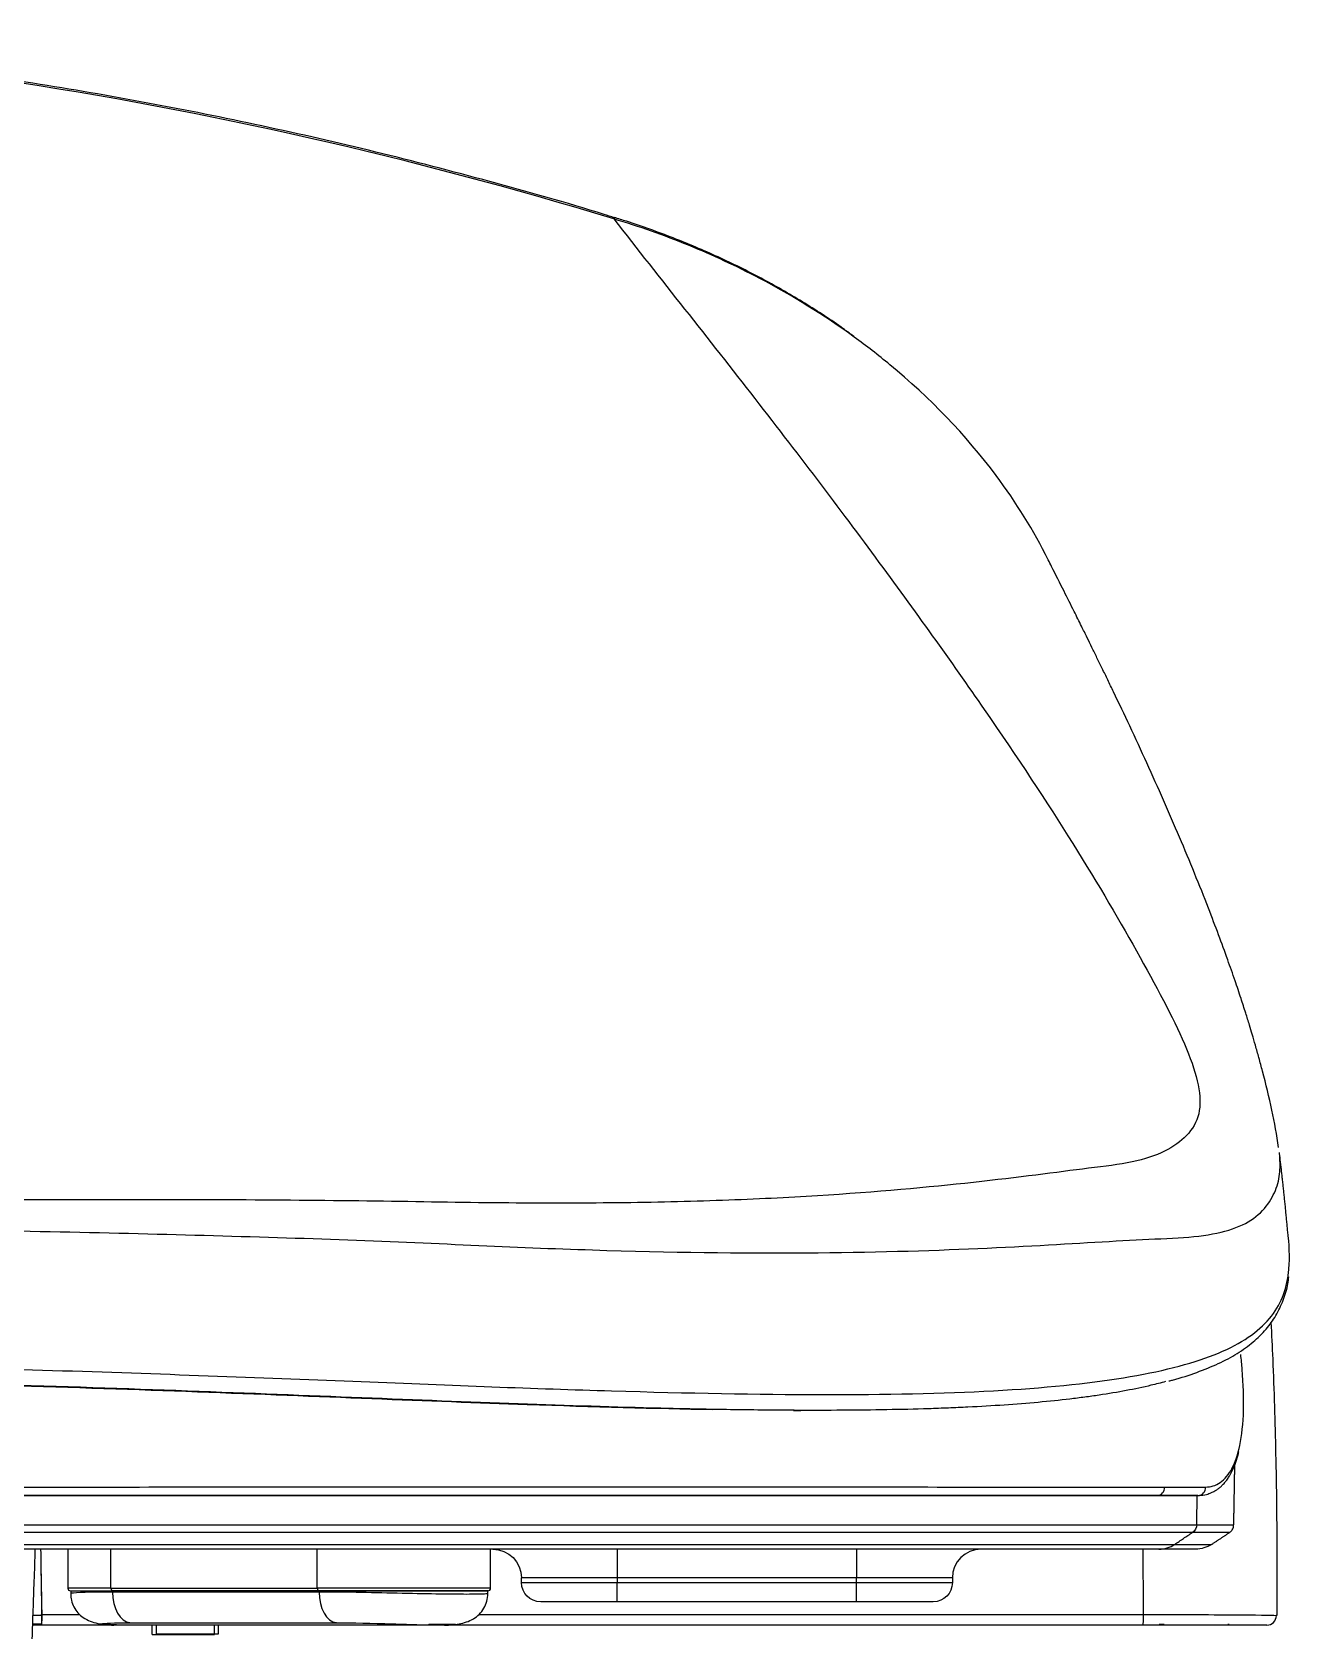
# Model space of a CAD drawing. Header units: millimetres. Extents: x 28 to 2363, y 8 to 1657.
# Drawn here: x 1287.6 to 1418.9, y 539.8 to 707.5 of the extents above; entities that cross this region are included whole.
import ezdxf

# ---------------------------------------------------------------- set-up
doc = ezdxf.new("R2010")
doc.units = ezdxf.units.MM
doc.layers.add('1LINE', color=7, linetype='CONTINUOUS')

msp = doc.modelspace()

# ---------------------------------------------------------------- linework, layer by layer
at = {"layer": '1LINE'}
for p, q in [((1385.29, 563.94), (1385.28, 563.94)), ((1367.09, 563.61), (1367.09, 563.61)), ((1367.33, 563.61), (1367.33, 563.61)), ((1409.2, 551.88), (1409.25, 554.67)), ((1291.29, 549.12), (1291.29, 545.06)), ((1295.79, 545.06), (1295.79, 549.12)), ((1317.35, 545.06), (1317.35, 549.12)), ((1335.45, 545.06), (1335.45, 549.12)), ((1348.68, 549.12), (1348.68, 546.12)), ((1373.68, 549.12), (1373.68, 546.12)), ((1409.1, 549.12), (1405.26, 549.12)), ((1338.68, 545.62), (1338.68, 546.12)), ((1348.68, 546.12), (1338.68, 546.12)), ((1338.68, 545.62), (1348.68, 545.62)), ((1373.68, 546.12), (1348.68, 546.12)), ((1348.68, 546.12), (1348.68, 545.62)), ((1348.68, 543.62), (1348.68, 545.62)), ((1348.68, 545.62), (1373.68, 545.62)), ((1373.68, 545.62), (1373.68, 546.12)), ((1383.68, 546.12), (1373.68, 546.12)), ((1373.68, 543.62), (1373.68, 545.62)), ((1373.68, 545.62), (1383.68, 545.62)), ((1383.68, 546.12), (1383.68, 545.62)), ((1295.79, 545.06), (1291.29, 545.06)), ((1291.59, 544.76), (1291.59, 544.49)), ((1291.59, 544.76), (1295.97, 544.76)), ((1291.59, 544.76), (1295.97, 544.76)), ((1295.79, 545.06), (1317.35, 545.06)), ((1317.53, 544.76), (1295.97, 544.76)), ((1295.97, 544.76), (1295.97, 544.64)), ((1295.97, 544.76), (1317.53, 544.76)), ((1317.53, 544.64), (1295.97, 544.64)), ((1335.45, 545.06), (1317.35, 545.06)), ((1335.15, 544.76), (1317.53, 544.76)), ((1317.53, 544.76), (1335.15, 544.76)), ((1317.53, 544.76), (1317.53, 544.64)), ((1335.15, 544.48), (1335.15, 544.76)), ((1348.68, 543.62), (1340.68, 543.62)), ((1373.68, 543.62), (1348.68, 543.62)), ((1381.68, 543.62), (1373.68, 543.62)), ((1417.52, 542.19), (1417.51, 542.19)), ((1288.58, 541.28), (1287.59, 541.28)), ((1287.59, 541.28), (1288.58, 541.28)), ((1287.59, 541.28), (1288.58, 541.28)), ((1287.59, 541.2), (1288.58, 541.2)), ((1288.58, 541.18), (1288.58, 541.18)), ((1296.37, 541.2), (1330.39, 541.2)), ((1297.78, 541.44), (1319.34, 541.44)), ((1300.11, 540.2), (1300.11, 541.18)), ((1300.54, 540.28), (1300.54, 541.18)), ((1300.54, 540.28), (1307.04, 540.28)), ((1306.61, 540.2), (1306.61, 541.18)), ((1307.04, 540.28), (1307.04, 541.18)), ((1330.26, 541.2), (1328.98, 541.2)), ((1328.99, 541.28), (1331.79, 541.28)), ((1412.58, 541.28), (1412.6, 541.28)), ((1300.11, 540.2), (1306.61, 540.2))]:
    msp.add_line(p, q, dxfattribs=at)
at = {"layer": '1LINE', "extrusion": (0, 0, -1)}
for centre, radius, start, end in [((-1335.68, 546.12), 3, 90, 180), ((-1409.11, 552.12), 3, 237.0923, 270.0011), ((-1340.68, 545.62), 2, 270, 0), ((-1381.68, 545.62), 2, 180, 270)]:
    msp.add_arc(centre, radius, start, end, dxfattribs=at)
at = {"layer": '1LINE'}
for centre, radius, start, end in [((1386.68, 546.12), 3, 90, 180), ((1291.59, 545.06), 0.3, 180, 270), ((1335.15, 545.06), 0.3, 270, 0)]:
    msp.add_arc(centre, radius, start, end, dxfattribs=at)
for centre, major_axis, ratio, start_param, end_param in [((1405.06, 555.52), (0, -0.8), 0.982624, 0, 1.669256), ((1409.33, 555.52), (0, -0.8), 0.9928, 0, 1.667447), ((1295.97, 545.06), (0, 0.3), 0.601815, 1.570796, 3.141593), ((1297.9, 544.64), (0, 3.2), 0.601815, 1.570796, 3.079985), ((1317.53, 545.06), (0, -0.3), 0.601815, 4.712389, 6.283185), ((1319.46, 544.64), (0, -3.2), 0.601815, 4.712389, 6.221577), ((1403.57, 542.18), (0, 1), 0.07448, 3.141593, 4.819141), ((1416.52, 542.18), (0, -1), 0.999408, 0, 1.57155)]:
    msp.add_ellipse(centre, major_axis=major_axis, ratio=ratio, start_param=start_param, end_param=end_param, dxfattribs=at)
for points, degree, knots in [([(1348.36, 688.15), (1348.01, 688.26), (1343.71, 689.63), (1335.41, 691.95), (1323.5, 695.06), (1311.58, 697.78), (1299.64, 700.18), (1287.67, 702.24), (1275.65, 703.97), (1263.64, 705.37), (1251.74, 706.41), (1239.87, 707.1), (1228.89, 707.46), (1221.78, 707.53), (1218.67, 707.52)], 3, [0, 0, 0, 0, 0.008432, 0.102778, 0.196377, 0.289068, 0.381405, 0.473821, 0.566046, 0.657979, 0.749527, 0.838072, 0.929007, 1, 1, 1, 1]), ([(1348.32, 688.02), (1327.3, 694.43), (1305.95, 699.29), (1262.55, 705.8), (1240.64, 707.4), (1218.67, 707.41)], 3, [0, 0, 0, 0, 0.5, 0.5, 1, 1, 1, 1]), ([(1348.32, 688.02), (1350.77, 684.87), (1353.22, 681.77), (1358.2, 675.46), (1360.65, 672.34), (1367.8, 663.14), (1372.3, 657.21), (1380.5, 646.06), (1384.25, 640.8), (1391.07, 630.9), (1394.1, 626.26), (1399.41, 617.72), (1401.69, 613.79), (1405.62, 606.7), (1407.28, 603.53), (1409.4, 598.15), (1409.84, 595.95), (1409.06, 593.42), (1408.55, 592.71), (1407.26, 591.46), (1406.46, 590.94), (1404.48, 590.06), (1403.31, 589.72), (1400.56, 589.19), (1398.99, 589.03), (1393.85, 588.37), (1389.77, 587.83), (1380.2, 586.8), (1374.71, 586.31), (1365.25, 585.76), (1361.88, 585.6), (1354.81, 585.37), (1351.09, 585.3), (1343.31, 585.23), (1339.23, 585.24), (1330.71, 585.33), (1326.3, 585.42), (1317.04, 585.53), (1312.15, 585.57), (1302.02, 585.61), (1296.75, 585.61), (1285.8, 585.59), (1280.12, 585.58), (1268.36, 585.53), (1262.28, 585.5), (1250.07, 585.45), (1243.89, 585.42), (1231.39, 585.39), (1225.11, 585.37), (1218.67, 585.37)], 3, [0, 0, 0, 0, 0.03125, 0.03125, 0.0625, 0.0625, 0.125, 0.125, 0.1875, 0.1875, 0.25, 0.25, 0.3125, 0.3125, 0.375, 0.375, 0.4375, 0.4375, 0.46875, 0.46875, 0.5, 0.5, 0.53125, 0.53125, 0.5625, 0.5625, 0.625, 0.625, 0.6875, 0.6875, 0.71875, 0.71875, 0.75, 0.75, 0.78125, 0.78125, 0.8125, 0.8125, 0.84375, 0.84375, 0.875, 0.875, 0.90625, 0.90625, 0.9375, 0.9375, 0.96875, 0.96875, 1, 1, 1, 1]), ([(1373.42, 675.69), (1370.29, 677.96), (1366.98, 680.01), (1361.14, 683.08), (1358.66, 684.23), (1353.57, 686.31), (1350.94, 687.24), (1348.32, 688.02)], 3, [0, 0, 0, 0, 0.415304, 0.415304, 0.707652, 0.707652, 1, 1, 1, 1]), ([(1373.37, 675.75), (1372.94, 676.07), (1371.22, 677.36), (1368.01, 679.41), (1363.72, 681.88), (1359.21, 684.1), (1354.51, 686.09), (1350.86, 687.39), (1348.79, 688.04), (1348.37, 688.17)], 3, [0, 0, 0, 0, 0.057476, 0.231499, 0.407974, 0.587018, 0.768613, 0.952627, 1, 1, 1, 1]), ([(1393.69, 652.42), (1392.18, 655.48), (1390.35, 658.41), (1385.08, 665.47), (1381.32, 669.35), (1375.94, 673.8), (1374.7, 674.76), (1373.42, 675.69)], 3, [0, 0, 0, 0, 0.339863, 0.339863, 0.851713, 0.851713, 1, 1, 1, 1]), ([(1417.75, 591.05), (1417.56, 592.36), (1417.1, 595.03), (1416.3, 598.17), (1415.72, 600.35), (1415.36, 601.65), (1415.03, 602.78), (1414.69, 603.93), (1414.29, 605.19), (1413.8, 606.71), (1413.18, 608.56), (1412.41, 610.75), (1411.5, 613.25), (1410.36, 616.24), (1409.01, 619.63), (1407.44, 623.4), (1405.77, 627.26), (1404.03, 631.14), (1402.28, 634.93), (1400.89, 637.84), (1399.92, 639.86), (1399.35, 641.05), (1398.79, 642.18), (1398.27, 643.25), (1397.73, 644.36), (1397.11, 645.61), (1396.31, 647.22), (1395.27, 649.29), (1394.37, 651.08), (1393.81, 652.18), (1393.7, 652.42)], 3, [0, 0, 0, 0, 0.092817, 0.190395, 0.225124, 0.254505, 0.278528, 0.297406, 0.321421, 0.350867, 0.385749, 0.42607, 0.471577, 0.517633, 0.574685, 0.630014, 0.683637, 0.735627, 0.785374, 0.830217, 0.845712, 0.860408, 0.874305, 0.887405, 0.899736, 0.914425, 0.933593, 0.959841, 0.991485, 1, 1, 1, 1]), ([(1218.67, 583.58), (1231.13, 583.33), (1243.42, 583.12), (1261.51, 582.81), (1267.53, 582.7), (1279.26, 582.49), (1284.96, 582.38), (1296.01, 582.14), (1301.35, 582.01), (1311.67, 581.72), (1316.67, 581.56), (1326.19, 581.21), (1330.69, 580.99), (1339.39, 580.6), (1343.58, 580.44), (1355.63, 580.08), (1362.99, 580.01), (1376.31, 580.13), (1382.17, 580.32), (1392.49, 580.8), (1396.95, 581.08), (1402.7, 581.41), (1404.46, 581.5), (1407.68, 581.62), (1409.14, 581.74), (1412.92, 582.36), (1414.69, 583.12), (1416.44, 584.82), (1416.88, 585.47), (1417.52, 586.73), (1417.72, 587.37), (1417.91, 588.65), (1417.93, 589.28), (1417.88, 589.95)], 3, [0, 0, 0, 0, 0.095705, 0.095705, 0.143558, 0.143558, 0.191411, 0.191411, 0.239263, 0.239263, 0.287116, 0.287116, 0.334969, 0.334969, 0.382821, 0.382821, 0.478527, 0.478527, 0.574232, 0.574232, 0.669938, 0.669938, 0.71779, 0.71779, 0.765643, 0.765643, 0.861348, 0.861348, 0.909201, 0.909201, 0.957054, 0.957054, 1, 1, 1, 1]), ([(1218.67, 568.96), (1231.18, 568.96), (1243.67, 568.84), (1268.02, 568.42), (1279.66, 568.11), (1301.83, 567.4), (1312.39, 566.99), (1326.72, 566.42), (1331.24, 566.24), (1339.93, 565.91), (1344.1, 565.77), (1356.08, 565.41), (1363.38, 565.27), (1376.69, 565.25), (1382.71, 565.37), (1393.24, 565.95), (1397.73, 566.39), (1405.37, 567.64), (1408.53, 568.43), (1413.49, 570.39), (1415.31, 571.56), (1417.81, 574.3), (1418.48, 575.87), (1418.75, 577.71), (1418.77, 577.82), (1418.78, 577.92)], 3, [0, 0, 0, 0, 0.099404, 0.099404, 0.198807, 0.198807, 0.298211, 0.298211, 0.347912, 0.347912, 0.397614, 0.397614, 0.497018, 0.497018, 0.596421, 0.596421, 0.695825, 0.695825, 0.795229, 0.795229, 0.894632, 0.894632, 0.994036, 0.994036, 1, 1, 1, 1]), ([(1406.29, 566.68), (1406.42, 566.71), (1407.5, 566.98), (1409.25, 567.57), (1411.51, 568.48), (1413.47, 569.53), (1415.14, 570.72), (1416.48, 572.05), (1417.52, 573.51), (1418.27, 575.11), (1418.69, 576.47), (1418.79, 577.31), (1418.81, 577.55)], 3, [0, 0, 0, 0, 0.016057, 0.130596, 0.246597, 0.363822, 0.481436, 0.597373, 0.710869, 0.829474, 0.951433, 1, 1, 1, 1]), ([(1417.61, 542.19), (1417.62, 544.23), (1417.62, 549.87), (1417.52, 558.8), (1417.27, 566.96), (1417.05, 571.53), (1416.99, 572.81)], 3, [0, 0, 0, 0, 0.199242, 0.551132, 0.873848, 1, 1, 1, 1]), ([(1410.12, 555.6), (1410.39, 555.62), (1410.93, 555.67), (1411.67, 556.04), (1412.35, 556.66), (1413.1, 557.8), (1413.8, 559.9), (1414.17, 563.33), (1414.06, 566.78), (1413.86, 568.91), (1413.8, 569.44)], 3, [0, 0, 0, 0, 0.091872, 0.185745, 0.281788, 0.380211, 0.55996, 0.760337, 0.941356, 1, 1, 1, 1]), ([(1367.33, 563.61), (1367.1, 563.62), (1366.81, 563.61), (1366.29, 563.62), (1366.03, 563.62), (1365.24, 563.62), (1364.7, 563.63), (1363.1, 563.65), (1362.01, 563.66), (1358.7, 563.71), (1356.43, 563.75), (1349.42, 563.92), (1344.47, 564.07), (1328.96, 564.62), (1317.79, 565.1), (1292.2, 566.06), (1277.99, 566.51), (1248.87, 567.13), (1233.95, 567.3), (1218.67, 567.3)], 3, [0, 0, 0, 0, 0.007812, 0.007812, 0.015625, 0.015625, 0.03125, 0.03125, 0.0625, 0.0625, 0.125, 0.125, 0.25, 0.25, 0.5, 0.5, 0.75, 0.75, 1, 1, 1, 1]), ([(1218.67, 567.27), (1226.29, 567.27), (1233.9, 567.22), (1248.98, 567.06), (1256.47, 566.93), (1278.26, 566.46), (1292.03, 566.03), (1311.23, 565.32), (1317.31, 565.07), (1328.75, 564.62), (1334.13, 564.41), (1346.18, 563.99), (1352.64, 563.81), (1358.64, 563.7)], 3, [0, 0, 0, 0, 0.136136, 0.136136, 0.272273, 0.272273, 0.544546, 0.544546, 0.680682, 0.680682, 0.816818, 0.816818, 1, 1, 1, 1]), ([(1405.95, 566.61), (1405.46, 566.47), (1404.95, 566.35), (1402.78, 565.83), (1400.98, 565.49), (1399, 565.2)], 3, [0, 0, 0, 0, 0.242393, 0.242393, 1, 1, 1, 1]), ([(1385.28, 563.94), (1384.99, 563.93), (1384.62, 563.91), (1383.95, 563.88), (1383.61, 563.87), (1382.58, 563.83), (1381.89, 563.8), (1379.78, 563.73), (1378.32, 563.7), (1373.84, 563.62), (1370.67, 563.6), (1367.33, 563.61)], 3, [0, 0, 0, 0, 0.0625, 0.0625, 0.125, 0.125, 0.25, 0.25, 0.5, 0.5, 1, 1, 1, 1]), ([(1399, 565.2), (1398.73, 565.16), (1398.51, 565.12), (1398.01, 565.05), (1397.76, 565.02), (1397, 564.92), (1396.48, 564.85), (1394.89, 564.66), (1393.79, 564.55), (1390.36, 564.24), (1387.91, 564.07), (1385.29, 563.94)], 3, [0, 0, 0, 0, 0.0625, 0.0625, 0.125, 0.125, 0.25, 0.25, 0.5, 0.5, 1, 1, 1, 1]), ([(1409.48, 554.74), (1409.73, 554.74), (1410.16, 554.8), (1410.68, 554.98), (1411.07, 555.17), (1411.37, 555.37), (1411.64, 555.58), (1411.92, 555.84), (1412.2, 556.15), (1412.46, 556.5), (1412.72, 556.93), (1413.01, 557.48), (1413.29, 558.21), (1413.5, 558.84), (1413.58, 559.24), (1413.6, 559.3)], 3, [0, 0, 0, 0, 0.135978, 0.236986, 0.303516, 0.356958, 0.412284, 0.47071, 0.536262, 0.60763, 0.668502, 0.75106, 0.862333, 0.977547, 1, 1, 1, 1]), ([(1218.67, 555.61), (1243.62, 555.59), (1268.58, 555.58), (1301.69, 555.61), (1311.91, 555.62), (1330.4, 555.64), (1338.73, 555.64), (1353.87, 555.63), (1360.74, 555.62), (1373.33, 555.61), (1378.99, 555.61), (1393.98, 555.6), (1401.32, 555.61), (1405.84, 555.6)], 3, [0, 0, 0, 0, 0.25, 0.25, 0.375, 0.375, 0.5, 0.5, 0.625, 0.625, 0.75, 0.75, 1, 1, 1, 1]), ([(1405.06, 554.72), (1398.18, 554.72), (1382.97, 554.72), (1375.44, 554.72), (1365.96, 554.72), (1356.07, 554.72), (1345.36, 554.72), (1333.22, 554.72), (1320.21, 554.72), (1313.06, 554.72), (1305.63, 554.72), (1298.15, 554.72), (1289.89, 554.72), (1281.73, 554.72), (1273.04, 554.72), (1264.33, 554.72), (1255.31, 554.72), (1237.26, 554.72), (1218.67, 554.72)], 2, [0, 0, 0, 0.25, 0.25, 0.375, 0.375, 0.5, 0.5, 0.625, 0.625, 0.6875, 0.6875, 0.75, 0.75, 0.8125, 0.8125, 0.875, 0.875, 1, 1, 1]), ([(1409.25, 554.67), (1409.25, 554.67), (1409.25, 554.67), (1408.84, 554.67), (1408.42, 554.67), (1407.5, 554.67), (1407, 554.67), (1405.92, 554.67), (1405.34, 554.67), (1404.06, 554.67), (1403.36, 554.67), (1401.87, 554.67), (1401.07, 554.67), (1399.38, 554.67), (1398.49, 554.67), (1395.65, 554.67), (1393.55, 554.67), (1388.96, 554.67), (1386.46, 554.67), (1381.05, 554.67), (1378.13, 554.67), (1374.23, 554.67), (1373.43, 554.67), (1371.82, 554.67), (1371, 554.67), (1368.52, 554.67), (1366.82, 554.67), (1363.33, 554.67), (1361.54, 554.67), (1357.88, 554.67), (1356.01, 554.67), (1350.25, 554.67), (1346.22, 554.67), (1339.82, 554.67), (1337.63, 554.67), (1334.24, 554.67), (1333.09, 554.67), (1330.75, 554.67), (1329.57, 554.67), (1323.6, 554.67), (1318.59, 554.67), (1310.68, 554.67), (1307.98, 554.67), (1303.81, 554.67), (1302.41, 554.67), (1299.55, 554.67), (1298.11, 554.67), (1295.18, 554.67), (1293.69, 554.67), (1291.44, 554.67), (1290.68, 554.67), (1289.16, 554.67), (1288.4, 554.67), (1284.58, 554.67), (1281.48, 554.67), (1275.23, 554.67), (1272.06, 554.67), (1265.67, 554.67), (1262.44, 554.67), (1255.91, 554.67), (1252.61, 554.67), (1247.61, 554.67), (1245.93, 554.67), (1243.4, 554.67), (1242.56, 554.67), (1240.86, 554.67), (1240.02, 554.67), (1235.77, 554.67), (1232.36, 554.67), (1225.53, 554.67), (1222.1, 554.67), (1218.67, 554.67)], 3, [0, 0, 0, 0, 0.000002, 0.000002, 0.031252, 0.031252, 0.062502, 0.062502, 0.093752, 0.093752, 0.125002, 0.125002, 0.156252, 0.156252, 0.187502, 0.187502, 0.250002, 0.250002, 0.312502, 0.312502, 0.375001, 0.375001, 0.390626, 0.390626, 0.406251, 0.406251, 0.437501, 0.437501, 0.468751, 0.468751, 0.500001, 0.500001, 0.562501, 0.562501, 0.593751, 0.593751, 0.609376, 0.609376, 0.625001, 0.625001, 0.687501, 0.687501, 0.718751, 0.718751, 0.734376, 0.734376, 0.750001, 0.750001, 0.765626, 0.765626, 0.773438, 0.773438, 0.781251, 0.781251, 0.8125, 0.8125, 0.84375, 0.84375, 0.875, 0.875, 0.90625, 0.90625, 0.921875, 0.921875, 0.929688, 0.929688, 0.9375, 0.9375, 0.96875, 0.96875, 1, 1, 1, 1]), ([(1218.67, 551.67), (1225.45, 551.67), (1232.19, 551.67), (1245.6, 551.67), (1252.26, 551.67), (1271.84, 551.67), (1284.46, 551.67), (1307.83, 551.67), (1318.45, 551.67), (1337.46, 551.67), (1345.95, 551.67), (1369.07, 551.67), (1381.67, 551.67), (1395.67, 551.67), (1399.52, 551.67), (1405.55, 551.67), (1407.57, 551.67), (1409.2, 551.67)], 3, [0, 0, 0, 0, 0.0625, 0.0625, 0.125, 0.125, 0.25, 0.25, 0.375, 0.375, 0.5, 0.5, 0.75, 0.75, 0.875, 0.875, 1, 1, 1, 1]), ([(1408.75, 550.86), (1407.13, 550.86), (1405.12, 550.86), (1399.1, 550.86), (1395.26, 550.86), (1381.29, 550.86), (1368.73, 550.86), (1345.66, 550.86), (1337.2, 550.86), (1318.23, 550.86), (1307.64, 550.86), (1284.32, 550.86), (1271.73, 550.86), (1252.2, 550.86), (1245.54, 550.86), (1232.17, 550.86), (1225.44, 550.86), (1218.67, 550.86)], 3, [0, 0, 0, 0, 0.125, 0.125, 0.25, 0.25, 0.5, 0.5, 0.625, 0.625, 0.75, 0.75, 0.875, 0.875, 0.9375, 0.9375, 1, 1, 1, 1]), ([(1412.58, 550.84), (1412.59, 550.84), (1412.66, 550.87), (1412.87, 551.05), (1413.05, 551.36), (1413.06, 551.58), (1413.05, 551.67)], 3, [0, 0, 0, 0, 0.098753, 0.444567, 0.787879, 1, 1, 1, 1]), ([(1218.67, 549.62), (1232.1, 549.62), (1245.4, 549.62), (1271.3, 549.62), (1283.78, 549.62), (1306.82, 549.62), (1317.28, 549.62), (1336.09, 549.62), (1344.45, 549.62), (1367.28, 549.62), (1379.72, 549.62), (1393.55, 549.62), (1397.35, 549.62), (1403.3, 549.62), (1405.3, 549.62), (1406.9, 549.62)], 3, [0, 0, 0, 0, 0.125, 0.125, 0.25, 0.25, 0.375, 0.375, 0.5, 0.5, 0.75, 0.75, 0.875, 0.875, 1, 1, 1, 1]), ([(1405.26, 549.12), (1403.66, 549.12), (1401.68, 549.12), (1395.78, 549.12), (1392.02, 549.12), (1378.33, 549.12), (1366, 549.12), (1343.38, 549.12), (1335.11, 549.12), (1316.48, 549.12), (1306.12, 549.12), (1283.28, 549.12), (1270.9, 549.12), (1245.2, 549.12), (1232, 549.12), (1218.67, 549.12)], 3, [0, 0, 0, 0, 0.125, 0.125, 0.25, 0.25, 0.5, 0.5, 0.625, 0.625, 0.75, 0.75, 0.875, 0.875, 1, 1, 1, 1]), ([(1287.86, 549.12), (1287.83, 548.01), (1287.79, 546.89), (1287.68, 543.77), (1287.61, 541.76), (1287.54, 539.75)], 3, [0, 0, 0, 0, 0.356415, 0.356415, 1, 1, 1, 1]), ([(1295.97, 544.64), (1293.64, 544.64), (1292.1, 544.58), (1291.62, 544.5), (1291.59, 544.49), (1291.59, 544.48)], 3, [0, 0, 0, 0, 0.849075, 0.849075, 1, 1, 1, 1]), ([(1291.59, 544.48), (1291.59, 544.23), (1291.65, 543.74), (1291.91, 543.04), (1292.33, 542.43), (1293.13, 541.75), (1294.46, 541.29), (1295.68, 541.16), (1296.37, 541.2)], 3, [0, 0, 0, 0, 0.090871, 0.19168, 0.303462, 0.425885, 0.697998, 1, 1, 1, 1]), ([(1335.15, 544.48), (1335.15, 544.46), (1335.03, 544.44), (1334.45, 544.41), (1333.81, 544.4), (1332.08, 544.4), (1330.99, 544.41), (1328.5, 544.45), (1327.13, 544.48), (1322.82, 544.58), (1319.87, 544.64), (1317.53, 544.64)], 3, [0, 0, 0, 0, 0.114183, 0.114183, 0.291346, 0.291346, 0.46851, 0.46851, 0.645673, 0.645673, 1, 1, 1, 1]), ([(1330.39, 541.2), (1331, 541.16), (1332.12, 541.26), (1333.42, 541.63), (1334.27, 542.27), (1334.76, 542.9), (1335.08, 543.65), (1335.15, 544.2), (1335.15, 544.48)], 3, [0, 0, 0, 0, 0.286367, 0.547766, 0.670516, 0.787289, 0.897273, 1, 1, 1, 1]), ([(1287.62, 542.23), (1287.65, 542.23), (1287.68, 542.23), (1287.99, 542.23), (1288.28, 542.23), (1288.57, 542.23)], 3, [0, 0, 0, 0, 0.090575, 0.090575, 1, 1, 1, 1]), ([(1288.58, 541.18), (1288.58, 541.18), (1288.58, 541.2), (1288.58, 541.28), (1288.58, 541.33), (1288.58, 541.47), (1288.58, 541.56), (1288.57, 541.75), (1288.57, 541.86), (1288.57, 542.03), (1288.57, 542.1), (1288.57, 542.21), (1288.57, 542.25), (1288.56, 542.29)], 3, [0, 0, 0, 0, 0.202016, 0.202016, 0.403415, 0.403415, 0.604847, 0.604847, 0.806256, 0.806256, 0.926728, 0.926728, 1, 1, 1, 1]), ([(1403.64, 542.29), (1407.5, 542.29), (1411.16, 542.28), (1416.13, 542.24), (1417.52, 542.22), (1417.52, 542.19)], 3, [0, 0, 0, 0, 0.511234, 0.511234, 1, 1, 1, 1]), ([(1288.58, 541.28), (1288.34, 541.28), (1288.1, 541.28), (1287.77, 541.28), (1287.68, 541.28), (1287.59, 541.28)], 3, [0, 0, 0, 0, 0.723213, 0.723213, 1, 1, 1, 1]), ([(1288.58, 541.18), (1288.58, 541.18), (1288.58, 541.19), (1288.58, 541.23), (1288.58, 541.26), (1288.58, 541.33), (1288.58, 541.37), (1288.58, 541.47), (1288.58, 541.52), (1288.58, 541.59), (1288.58, 541.61), (1288.58, 541.63)], 3, [0, 0, 0, 0, 0.229992, 0.229992, 0.460729, 0.460729, 0.691378, 0.691378, 0.921943, 0.921943, 1, 1, 1, 1]), ([(1296.37, 541.2), (1296.37, 541.2), (1296.37, 541.2), (1295.74, 541.2), (1295.27, 541.21), (1294.72, 541.25), (1294.65, 541.29), (1295.04, 541.38), (1296.12, 541.44), (1297.78, 541.44)], 3, [0, 0, 0, 0, 0.001186, 0.001186, 0.25089, 0.25089, 0.500593, 0.500593, 1, 1, 1, 1]), ([(1319.34, 541.44), (1320.99, 541.44), (1323.1, 541.38), (1326.19, 541.29), (1327.18, 541.25), (1328.97, 541.21), (1329.76, 541.2), (1330.39, 541.2), (1330.39, 541.2), (1330.39, 541.2)], 3, [0, 0, 0, 0, 0.499735, 0.499735, 0.749602, 0.749602, 0.999469, 0.999469, 1, 1, 1, 1]), ([(1416.52, 541.18), (1416.64, 541.18), (1415.33, 541.18), (1410.58, 541.18), (1407.17, 541.18), (1403.57, 541.18)], 3, [0, 0, 0, 0, 0.5, 0.5, 1, 1, 1, 1])]:
    msp.add_open_spline(points, degree=degree, knots=knots, dxfattribs=at)
for points, degree in [([(1348.36, 688.15), (1348.36, 688.15), (1348.35, 688.11), (1348.32, 688.02)], 3), ([(1418.75, 581.82), (1418.35, 586.27), (1417.84, 590.52)], 2), ([(1417.88, 589.95), (1417.87, 590.12), (1417.86, 590.3), (1417.84, 590.48)], 3), ([(1418.78, 577.92), (1418.93, 579.14), (1418.9, 580.44), (1418.76, 581.84)], 3), ([(1367.09, 563.61), (1367.22, 563.61), (1367.35, 563.61), (1367.48, 563.61)], 3), ([(1367.48, 563.61), (1367.85, 563.61)], 1), ([(1413.07, 551.67), (1413.13, 554.81), (1413.18, 557.95)], 2), ([(1405.84, 555.6), (1407.64, 555.6), (1408.97, 555.59), (1410.12, 555.6)], 3), ([(1409.33, 554.72), (1408.18, 554.72), (1406.86, 554.72), (1405.06, 554.72)], 3), ([(1406.9, 549.62), (1408.75, 550.86)], 1), ([(1409.2, 551.67), (1409.19, 551.35), (1409.02, 551.03), (1408.75, 550.86)], 3), ([(1412.62, 550.86), (1412.62, 550.86), (1411.05, 550.86), (1408.75, 550.86)], 3), ([(1409.2, 551.67), (1409.2, 551.88)], 1), ([(1409.2, 551.67), (1411.5, 551.67), (1413.06, 551.67), (1413.06, 551.67)], 3), ([(1410.75, 549.61), (1411.7, 550.24), (1412.64, 550.86)], 2), ([(1288.45, 549.13), (1288.48, 546.85), (1288.52, 544.57), (1288.56, 542.29)], 3), ([(1288.45, 549.12), (1288.49, 546.63), (1288.53, 544.13), (1288.58, 541.63)], 3), ([(1403.64, 542.29), (1403.63, 544.57), (1403.62, 546.84), (1403.61, 549.12)], 3), ([(1405.26, 549.12), (1405.84, 549.12), (1406.42, 549.3), (1406.9, 549.62)], 3), ([(1406.9, 549.62), (1409.19, 549.62), (1410.76, 549.62), (1410.76, 549.62)], 3), ([(1288.56, 542.29), (1289.89, 542.29), (1291.22, 542.29), (1292.55, 542.29)], 3), ([(1334.24, 542.29), (1357.39, 542.29), (1380.53, 542.29), (1403.64, 542.29)], 3), ([(1403.57, 541.18), (1365.29, 541.18), (1326.95, 541.18), (1288.58, 541.18)], 3), ([(1405.29, 541.28), (1405.48, 541.28), (1405.66, 541.28), (1405.8, 541.28)], 3), ([(1412.44, 541.28), (1412.49, 541.28), (1412.54, 541.28), (1412.58, 541.28)], 3)]:
    msp.add_open_spline(points, degree=degree, dxfattribs=at)

doc.saveas('drawing.dxf')
